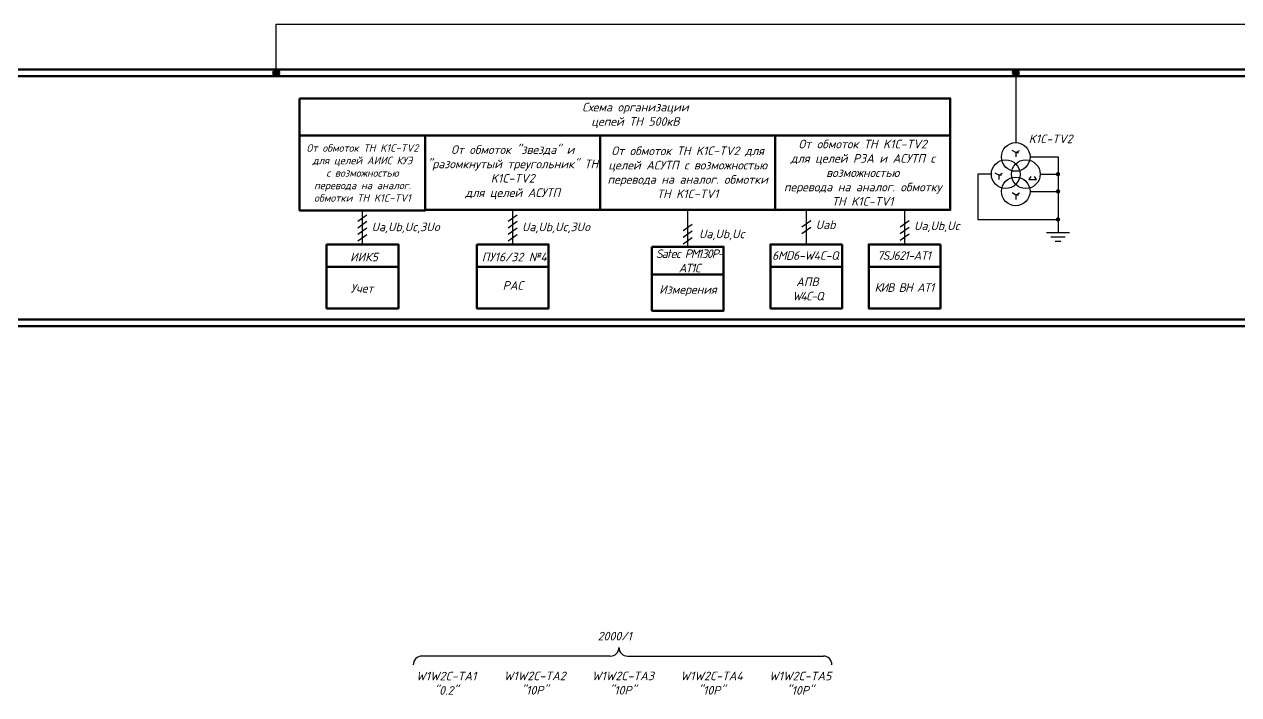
# Model space of a CAD drawing. Header units: millimetres. Extents: x -4534 to -456, y 3875 to 4716.
# Drawn here: x -4325.1 to -4049.9, y 4257.5 to 4409.5 of the extents above; entities that cross this region are included whole.
import ezdxf
from ezdxf.enums import TextEntityAlignment as Align

# ---------------------------------------------------------------- set-up
doc = ezdxf.new("R2010")
doc.units = ezdxf.units.MM
doc.linetypes.add('HIDDEN2', pattern=[0.1875, 0.125, -0.0625])
doc.layers.add('Измерения АСУТП', color=80, linetype='Continuous')
doc.layers.add('РАС АСУТП', color=50, linetype='Continuous')
doc.styles.add('ГОСТ 3.0', font='isocpeur.ttf', dxfattribs={"oblique": 15, "height": 3})

msp = doc.modelspace()

# ---------------------------------------------------------------- hatches: boundary and pattern name
at = {"linetype": 'HIDDEN2'}
for points in [[(-4267.25, 4398.49, 1), (-4268.79, 4398.49, 1)], [(-4099.69, 4398.49, 1), (-4101.23, 4398.49, 1)], [(-4099.69, 4398.49, 1), (-4101.23, 4398.49, 1)], [(-4099.69, 4398.49, 1), (-4101.23, 4398.49, 1)]]:
    msp.add_hatch(color=0, dxfattribs=at).paths.add_polyline_path(points)

# ---------------------------------------------------------------- linework, layer by layer
at = {"color": 0}
for p, q in [((-4268.02, 4398.49), (-4268.02, 4409.51)), ((-4268.02, 4409.51), (-3858.44, 4409.51)), ((-4100.46, 4398.49), (-4100.46, 4382.67)), ((-4100.46, 4380.4), (-4101.3, 4380.91)), ((-4100.46, 4380.4), (-4099.62, 4380.91)), ((-4100.46, 4380.4), (-4100.46, 4379.42)), ((-4100.46, 4380.4), (-4099.81, 4380.4)), ((-4097.21, 4379.42), (-4090.87, 4379.42)), ((-4090.87, 4379.42), (-4090.87, 4362.28)), ((-4105.98, 4375.52), (-4109.08, 4375.52)), ((-4109.08, 4375.52), (-4109.08, 4365.25)), ((-4104.3, 4375.26), (-4105.15, 4375.76)), ((-4104.3, 4375.26), (-4103.46, 4375.76)), ((-4104.3, 4375.26), (-4104.3, 4374.28)), ((-4103.65, 4375.26), (-4104.3, 4375.26)), ((-4094.93, 4375.52), (-4090.87, 4375.52)), ((-4097.04, 4375.02), (-4097.46, 4374.28)), ((-4097.46, 4374.28), (-4095.77, 4374.28)), ((-4095.77, 4374.28), (-4096.19, 4375.02)), ((-4100.46, 4370.79), (-4101.3, 4371.29)), ((-4100.46, 4370.79), (-4099.62, 4371.29)), ((-4100.46, 4370.79), (-4100.46, 4369.81)), ((-4099.81, 4370.79), (-4100.46, 4370.79)), ((-4097.21, 4371.62), (-4090.87, 4371.62)), ((-4147.93, 4367.43), (-4147.93, 4359.59)), ((-4125.66, 4367.43), (-4125.66, 4359.59)), ((-4148.95, 4363.58), (-4146.9, 4365.02)), ((-4126.64, 4363.58), (-4124.59, 4365.02)), ((-4109.08, 4365.25), (-4090.87, 4365.25)), ((-4148.95, 4362.08), (-4146.9, 4363.52)), ((-4126.64, 4362.08), (-4124.59, 4363.52)), ((-4126.64, 4360.58), (-4124.59, 4362.02))]:
    msp.add_line(p, q, dxfattribs=at)
at = {"color": 0, "lineweight": 50}
for p, q in [((-4492.65, 4399.27), (-3836.99, 4399.27)), ((-3836.99, 4397.72), (-4492.65, 4397.72)), ((-4154.96, 4384.27), (-4115.31, 4384.27)), ((-4492.65, 4342.57), (-3836.99, 4342.57)), ((-3836.99, 4341.02), (-4492.65, 4341.02))]:
    msp.add_line(p, q, dxfattribs=at)
at = {"color": 0, "ltscale": 0.25}
for p, q in [((-4248.48, 4359.63), (-4248.48, 4367.31)), ((-4249.5, 4364.89), (-4247.46, 4366.33)), ((-4249.5, 4363.39), (-4247.46, 4364.83)), ((-4249.5, 4361.89), (-4247.46, 4363.33)), ((-4249.5, 4360.39), (-4247.46, 4361.83)), ((-4192.32, 4266.24), (-4235.03, 4266.24)), ((-4188.42, 4266.24), (-4144.04, 4266.24))]:
    msp.add_line(p, q, dxfattribs=at)
at = {"color": 0, "lineweight": 25, "ltscale": 0.25}
for p, q in [((-4093.47, 4362.28), (-4088.27, 4362.28)), ((-4092.5, 4361.31), (-4089.25, 4361.31)), ((-4091.52, 4360.33), (-4090.22, 4360.33))]:
    msp.add_line(p, q, dxfattribs=at)
at = {"color": 0, "lineweight": 50}
for points in [[(-4262.71, 4392.69), (-4115.31, 4392.69), (-4115.31, 4384.27), (-4262.71, 4384.27)], [(-4154.96, 4384.27), (-4115.31, 4384.27), (-4115.31, 4367.43), (-4154.96, 4367.43)]]:
    msp.add_lwpolyline(points, close=True, dxfattribs=at)
at = {"color": 0, "lineweight": 50, "ltscale": 0.25}
for points in [[(-4262.71, 4384.27), (-4234.25, 4384.27), (-4234.25, 4367.31), (-4262.71, 4367.31)], [(-4256.6, 4359.59), (-4240.35, 4359.59), (-4240.35, 4354.51), (-4256.6, 4354.51)], [(-4139.8, 4359.59), (-4156.05, 4359.59), (-4156.05, 4354.51), (-4139.8, 4354.51)], [(-4117.53, 4359.59), (-4133.78, 4359.59), (-4133.78, 4354.51), (-4117.53, 4354.51)], [(-4256.6, 4354.51), (-4240.35, 4354.51), (-4240.35, 4345.09), (-4256.6, 4345.09)], [(-4139.8, 4354.51), (-4156.05, 4354.51), (-4156.05, 4345.09), (-4139.8, 4345.09)], [(-4117.53, 4354.51), (-4133.78, 4354.51), (-4133.78, 4345.09), (-4117.53, 4345.09)]]:
    msp.add_lwpolyline(points, close=True, dxfattribs=at)
at = {"color": 0, "ltscale": 0.25, "const_width": 0.487}
for points in [[(-4091.12, 4375.52, -1), (-4090.63, 4375.52, -1)], [(-4091.12, 4371.62, -1), (-4090.63, 4371.62, -1)], [(-4091.12, 4365.25, -1), (-4090.63, 4365.25, -1)]]:
    msp.add_lwpolyline(points, format="xyb", close=True, dxfattribs=at)
at = {"color": 0, "linetype": 'HIDDEN2'}
for centre in [(-4268.02, 4398.49), (-4100.46, 4398.49), (-4100.46, 4398.49), (-4100.46, 4398.49)]:
    msp.add_circle(centre, 0.771, dxfattribs=at)
at = {"color": 0}
for centre in [(-4100.46, 4379.42), (-4102.73, 4375.52), (-4098.18, 4375.52), (-4100.46, 4371.62)]:
    msp.add_circle(centre, 3.25, dxfattribs=at)
at = {"color": 0, "ltscale": 0.25}
for centre, start, end in [((-4192.32, 4268.19), 270, 0), ((-4188.42, 4268.19), 180, 270), ((-4235.03, 4264.29), 90, 180), ((-4144.04, 4264.29), 0, 90)]:
    msp.add_arc(centre, 1.95, start, end, dxfattribs=at)
at = {"layer": 'Измерения АСУТП', "color": 0}
for p, q in [((-4174.78, 4359.05), (-4174.78, 4367.43)), ((-4173.76, 4364.1), (-4175.8, 4362.66)), ((-4173.76, 4362.6), (-4175.8, 4361.16)), ((-4173.76, 4361.1), (-4175.8, 4359.66))]:
    msp.add_line(p, q, dxfattribs=at)
at = {"layer": 'Измерения АСУТП', "color": 0, "lineweight": 50}
msp.add_lwpolyline([(-4194.6, 4384.27), (-4154.96, 4384.27), (-4154.96, 4367.43), (-4194.6, 4367.43)], close=True, dxfattribs=at)
at = {"layer": 'Измерения АСУТП', "color": 0, "lineweight": 50, "ltscale": 0.25}
for points in [[(-4182.9, 4359.05), (-4166.65, 4359.05), (-4166.65, 4352.75), (-4182.9, 4352.75)], [(-4182.9, 4352.75), (-4166.65, 4352.75), (-4166.65, 4344.55), (-4182.9, 4344.55)]]:
    msp.add_lwpolyline(points, close=True, dxfattribs=at)
at = {"layer": 'РАС АСУТП', "color": 0}
for p, q in [((-4214.43, 4359.63), (-4214.43, 4367.43)), ((-4215.45, 4364.89), (-4213.4, 4366.33)), ((-4215.45, 4363.39), (-4213.4, 4364.83)), ((-4215.45, 4361.89), (-4213.4, 4363.33)), ((-4215.45, 4360.39), (-4213.4, 4361.83))]:
    msp.add_line(p, q, dxfattribs=at)
at = {"layer": 'РАС АСУТП', "color": 0, "lineweight": 50}
msp.add_lwpolyline([(-4234.25, 4384.27), (-4194.6, 4384.27), (-4194.6, 4367.43), (-4234.25, 4367.43)], close=True, dxfattribs=at)
at = {"layer": 'РАС АСУТП', "color": 0, "lineweight": 50, "ltscale": 0.25}
for points in [[(-4222.55, 4359.59), (-4206.3, 4359.59), (-4206.3, 4354.51), (-4222.55, 4354.51)], [(-4222.55, 4354.51), (-4206.3, 4354.51), (-4206.3, 4345.09), (-4222.55, 4345.09)]]:
    msp.add_lwpolyline(points, close=True, dxfattribs=at)

# ---------------------------------------------------------------- texts
at = {"color": 0, "lineweight": 18, "style": 'ГОСТ 3.0', "oblique": 15}
msp.add_text('K1C-TV2', height=1.95, dxfattribs=at).set_placement((-4097.52, 4382.55))
at = {"color": 0, "lineweight": 50, "ltscale": 0.25, "style": 'ГОСТ 3.0', "oblique": 15}
msp.add_text('Ua,Ub,Uc,3Uo', height=1.95, dxfattribs=at).set_placement((-4246.4, 4362.59))
at = {"color": 0, "ltscale": 2, "style": 'ГОСТ 3.0', "oblique": 15}
for s, p in [('Uab', (-4145.77, 4363.08)), ('Ua,Ub,Uc', (-4123.5, 4362.84))]:
    msp.add_text(s, height=1.95, dxfattribs=at).set_placement(p)
at = {"color": 0, "style": 'ГОСТ 3.0', "oblique": 15}
msp.add_text('2000/1', height=1.95, dxfattribs=at).set_placement((-4191.32, 4270.78), align=Align.MIDDLE_CENTER)
at = {"color": 0, "char_height": 1.95, "width": 39.6456, "attachment_point": 5, "style": 'ГОСТ 3.0'}
for s, insert in [('Схема организации \\Pцепей ТН 500кВ   ', (-4186.63, 4388.83)), ('От обмоток ТН K1C-TV2\\Pдля целей РЗА и АСУТП с возможностью \\Pперевода на аналог. обмотку\\PТН K1C-TV1', (-4135.13, 4375.85))]:
    msp.add_mtext(s, dxfattribs=dict(at, insert=insert))
at = {"color": 0, "lineweight": 50, "ltscale": 0.25, "insert": (-4248.48, 4375.79), "char_height": 1.7, "width": 28.4619, "attachment_point": 5, "style": 'ГОСТ 3.0'}
msp.add_mtext('От обмоток ТН K1C-TV2\\Pдля целей АИИС КУЭ\\Pс возможностью \\Pперевода на аналог. обмотки ТН K1C-TV1', dxfattribs=at)
at = {"color": 0, "lineweight": 50, "ltscale": 0.25, "char_height": 1.95, "attachment_point": 5, "style": 'ГОСТ 3.0'}
for s, insert in [('ИИК5', (-4248.12, 4356.74)), ('Учет', (-4248.56, 4349.64))]:
    msp.add_mtext(s, dxfattribs=dict(at, insert=insert))
at = {"color": 0, "lineweight": 30, "insert": (-4148.17, 4357.07), "char_height": 1.95, "attachment_point": 5, "style": 'ГОСТ 3.0'}
msp.add_mtext('{\\T0.95;6MD6-W4C-Q}', dxfattribs=at)
at = {"color": 0, "char_height": 1.95, "attachment_point": 5, "style": 'ГОСТ 3.0'}
for s, insert in [('{\\T0.9;7SJ621-AT1}', (-4125.81, 4357.07)), ('{\\C0;АПВ\\P\\T0.85;\\C256;W4C-Q}', (-4147.66, 4349.5)), ('{\\T0.9;КИВ ВН AT1}', (-4125.74, 4349.81))]:
    msp.add_mtext(s, dxfattribs=dict(at, insert=insert))
at = {"color": 0, "ltscale": 2, "char_height": 1.95, "width": 21.6953, "attachment_point": 5, "style": 'ГОСТ 3.0'}
for s, insert in [('W1W2C-TA1\\P"0.2"', (-4229.49, 4260.09)), ('W1W2C-TA2\\P"10P"', (-4209.44, 4260.13)), ('W1W2C-TA3{\\C1;\\P}"10P"', (-4189.47, 4260.13)), ('W1W2C-TA4\\P"10P"', (-4169.34, 4260.12)), ('W1W2C-TA5\\P"10P"', (-4149.29, 4260.11))]:
    msp.add_mtext(s, dxfattribs=dict(at, insert=insert))
at = {"layer": 'Измерения АСУТП', "color": 0, "ltscale": 2, "style": 'ГОСТ 3.0', "oblique": 15}
msp.add_text('Ua,Ub,Uc', height=1.95, dxfattribs=at).set_placement((-4172.23, 4361))
at = {"layer": 'Измерения АСУТП', "color": 0, "insert": (-4174.78, 4375.94), "char_height": 1.95, "width": 39.6456, "attachment_point": 5, "style": 'ГОСТ 3.0'}
msp.add_mtext('От обмоток ТН K1С-TV2 для целей АСУТП с возможностью \\Pперевода на аналог. обмотки\\PТН K1C-TV1', dxfattribs=at)
at = {"layer": 'Измерения АСУТП', "color": 0, "lineweight": 30, "insert": (-4174.42, 4355.86), "char_height": 1.95, "attachment_point": 5, "style": 'ГОСТ 3.0'}
msp.add_mtext('{\\T0.8;Satec PM130P-\\PAT1C}', dxfattribs=at)
at = {"layer": 'Измерения АСУТП', "color": 0, "insert": (-4174.73, 4349.1), "char_height": 1.95, "attachment_point": 5, "style": 'ГОСТ 3.0'}
msp.add_mtext('Измерения', dxfattribs=at)
at = {"layer": 'РАС АСУТП', "color": 0, "ltscale": 2, "style": 'ГОСТ 3.0', "oblique": 15}
msp.add_text('Ua,Ub,Uc,3Uo', height=1.95, dxfattribs=at).set_placement((-4212.34, 4362.59))
at = {"layer": 'РАС АСУТП', "color": 0, "insert": (-4214.43, 4375.94), "char_height": 1.95, "width": 39.6456, "attachment_point": 5, "style": 'ГОСТ 3.0'}
msp.add_mtext('От обмоток "звезда" и "разомкнутый треугольник" ТН K1C-TV2\\Pдля целей АСУТП', dxfattribs=at)
at = {"layer": 'РАС АСУТП', "color": 0, "lineweight": 30, "insert": (-4214.07, 4356.74), "char_height": 1.95, "attachment_point": 5, "style": 'ГОСТ 3.0'}
msp.add_mtext('ПУ16/32 №4', dxfattribs=at)
at = {"layer": 'РАС АСУТП', "color": 0, "insert": (-4214.38, 4350.29), "char_height": 1.95, "attachment_point": 5, "style": 'ГОСТ 3.0'}
msp.add_mtext('РАС', dxfattribs=at)

doc.saveas('drawing.dxf')
